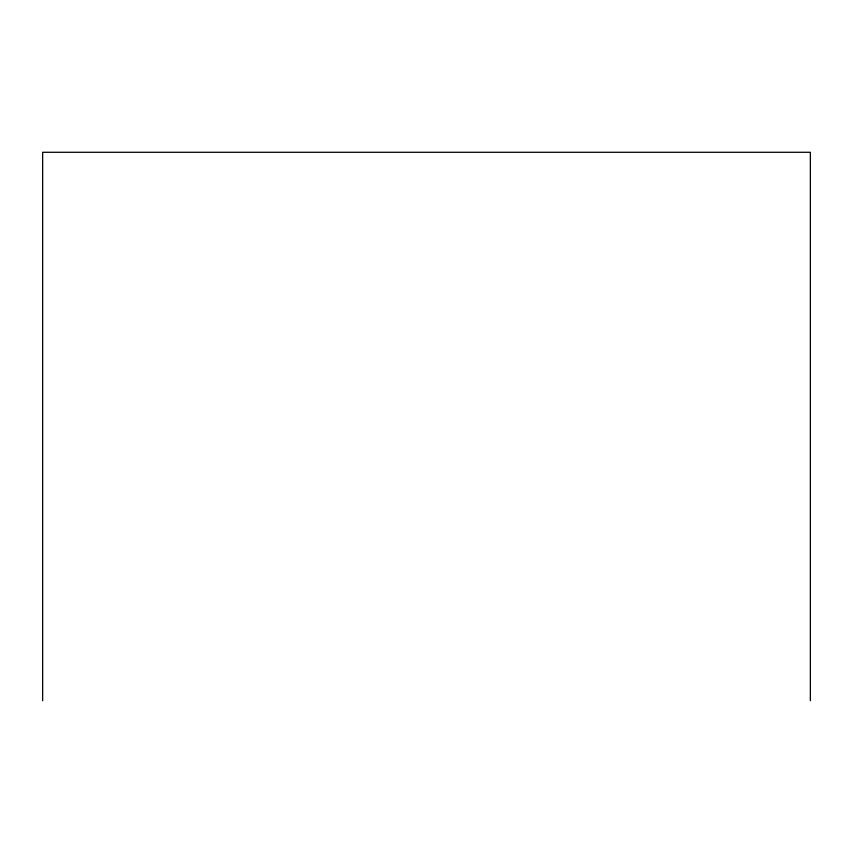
<?xml version="1.0" encoding="UTF-8"?>
<svg xmlns="http://www.w3.org/2000/svg" width="853" height="853" viewBox="0 0 853 853"><rect width="100%" height="100%" fill="white"/><g stroke="black" fill="none" stroke-linecap="round" stroke-linejoin="round"><path stroke-width="1.28" d="M810.35 700.718L810.35 152.282L42.65 152.282L42.65 700.718"/></g></svg>
